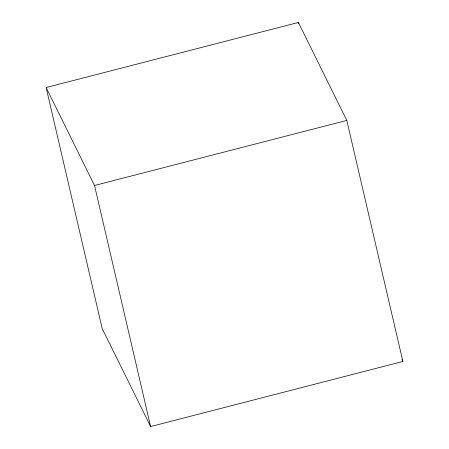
<?xml version="1.0" encoding="UTF-8"?>
<svg xmlns="http://www.w3.org/2000/svg" width="449" height="449" viewBox="0 0 449 449"><rect width="100%" height="100%" fill="white"/><g stroke="black" fill="none" stroke-linecap="round" stroke-linejoin="round"><path stroke-width="0.67" d="M46.124 87.538L298.383 22.45L346.796 120.405L402.876 361.462L150.617 426.55L102.204 328.595L46.124 87.538L94.531 185.493L150.617 426.55M94.531 185.493L346.796 120.405M401.945 359.576L402.876 361.462M298.383 22.45L298.703 23.814"/></g></svg>
